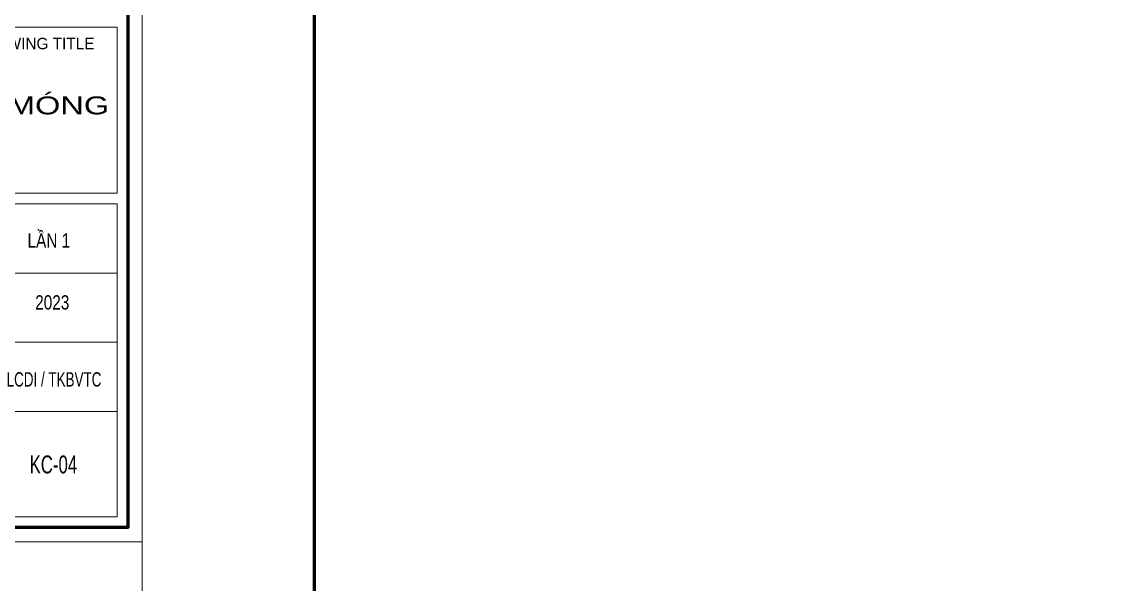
# Model space of a CAD drawing. Header units: millimetres. Extents: x -182770 to 489476, y -561170 to -280028.
# Drawn here: x -29890 to -22330, y -527736 to -523810 of the extents above; entities that cross this region are included whole.
import ezdxf
from ezdxf.enums import TextEntityAlignment as Align

# ---------------------------------------------------------------- set-up
doc = ezdxf.new("R2010")
doc.units = ezdxf.units.MM
doc.header["$MEASUREMENT"] = 0
doc.layers.get('Defpoints').update_dxf_attribs({"color": 1})
for name, color, linetype, lineweight in [('Khungten_LCDI', 7, 'Continuous', 5), ('LC Net thay', 63, 'Continuous', 25), ('LC Text1', 3, 'Continuous', 20)]:
    doc.layers.add(name, color=color, linetype=linetype, lineweight=lineweight)
doc.styles.add('Khungten', font='VHAVAN.TTF', dxfattribs={"width": 0.9, "height": 5000})
doc.styles.add('LC 1', font='VHAVANB.TTF')
doc.styles.add('Title', font='VHBLACK.TTF', dxfattribs={"width": 0.8})

# ---------------------------------------------------------------- blocks, each defined once
blk = doc.blocks.new('lcdi fix')
at = {"layer": 'Defpoints', "lineweight": 0}
blk.add_lwpolyline([(-1200, -14850), (-1200, 14850), (40800, 14850), (40800, -14850)], close=True, dxfattribs=at)
at = {"layer": 'Khungten_LCDI', "color": 5, "lineweight": 25}
blk.add_line((40600, -14650), (40600, 14650), dxfattribs=at)
at = {"layer": 'Khungten_LCDI', "color": 9, "lineweight": 15}
for p, q in [((40450, -11100), (36750, -11100)), ((40450, -12066.7), (36750, -12066.7)), ((40450, -13033.3), (36750, -13033.3))]:
    blk.add_line(p, q, dxfattribs=at)
at = {"layer": 'Khungten_LCDI', "color": 5, "lineweight": 60}
blk.add_lwpolyline([(0, -14650), (0, 14650), (40600, 14650), (40600, -14650)], close=True, dxfattribs=at)
at = {"layer": 'Khungten_LCDI', "color": 9, "lineweight": 15}
for points in [[(36750, -9983.4), (40450, -9983.4), (40450, -7667.3), (36750, -7667.3)], [(36750, -14500), (40450, -14500), (40450, -10133.4), (36750, -10133.4)]]:
    blk.add_lwpolyline(points, close=True, dxfattribs=at)
at = {"color": 7, "style": 'Khungten'}
blk.add_text('tªn b¶n vÏ - drawing title', height=160, dxfattribs=at).set_placement((38565.6, -7977.2), align=Align.CENTER)
at = {"color": 7, "style": 'Title', "width": 0.7}
blk.add_text('lcdi / tkBVTC', height=200, dxfattribs=at).set_placement((39570.6, -12684.1), align=Align.CENTER)
at = {"color": 7, "style": 'Khungten', "width": 0.8}
for tag, p in [('REVISION', (39498.8, -10746.3)), ('NGAYHT', (39546.1, -11609.4))]:
    blk.add_attdef(tag, text='', height=200, dxfattribs=at).set_placement(p, align=Align.CENTER)
at = {"layer": 'LC Text1', "color": 3, "style": 'LC 1', "width": 1.834006}
for tag, p, p2 in [('TENBANVE1', (36912.7, -8885.8), (40339.1, -8885.8)), ('TENBANVE2', (36912.7, -9562.5), (40339.1, -9562.5))]:
    blk.add_attdef(tag, text='', height=250, dxfattribs=at).set_placement(p, p2, align=Align.FIT)
at = {"layer": 'LC Text1', "style": 'Title', "width": 0.7}
blk.add_attdef('SOBANVE', text='', height=250, dxfattribs=at).set_placement((39562, -13896.2), align=Align.CENTER)

msp = doc.modelspace()

# ---------------------------------------------------------------- block references
at = {"layer": 'LC Net thay'}
ref = msp.add_blockref('lcdi fix', (-49449.6, -520013.8), dxfattribs=dict(at, xscale=0.5000000000000013, yscale=0.5000000000000013, zscale=0.5000000000000013))
ref.add_attrib('NGAYHT', '2023', dxfattribs={"layer": 'LC Text1', "height": 100, "style": 'Khungten', "width": 0.8}).set_placement((-29676.5, -525818.5), align=Align.CENTER)
ref.add_attrib('REVISION', 'lÇn 1', dxfattribs={"layer": 'LC Text1', "height": 100, "style": 'Khungten', "width": 0.8}).set_placement((-29700.2, -525387), align=Align.CENTER)
ref.add_attrib('SOBANVE', 'KC-04', dxfattribs={"layer": 'LC Text1', "height": 125, "style": 'Title', "width": 0.7}).set_placement((-29668.6, -526961.9), align=Align.CENTER)
ref.add_attrib('TENBANVE1', 'chi tiÕt mãng', dxfattribs={"layer": 'LC Text1', "height": 125, "style": 'Title', "width": 1.182015}).set_placement((-30993.3, -524456.7), (-29280, -524456.7), align=Align.FIT)
msp.add_blockref('lcdi fix', (-27849.6, -527438.8), dxfattribs=at)

doc.saveas('drawing.dxf')
